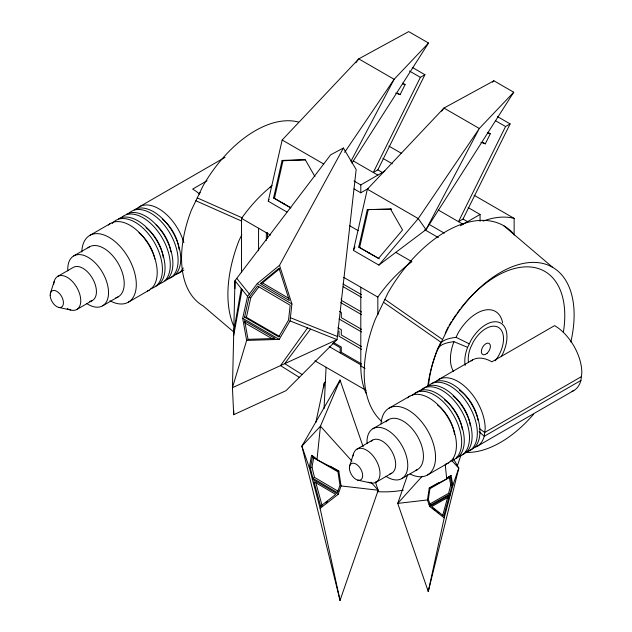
<?xml version="1.0" encoding="UTF-8"?>
<svg xmlns="http://www.w3.org/2000/svg" width="632" height="632" viewBox="0 0 632 632"><rect width="100%" height="100%" fill="white"/><g stroke="black" fill="none" stroke-linecap="round" stroke-linejoin="round"><path stroke-width="0.95" d="M233.706 414.695L232.442 387.685L234.962 280.719L330.647 154.84L343.405 148.022L356.164 169.574L337.03 339.645L285.996 390.671L233.706 414.695L233.793 410.808M324.058 408.58L326.08 367.263M375.313 481.892L378.205 490.227L340.04 600.4L320.116 508.373L338.16 494.311L341.059 485.937L338.831 471.109L316.988 459.638L320.44 426.205L340.04 380.053L363.131 446.713M290.017 320.898L337.03 339.645L232.442 387.685L246.654 340.419L279.202 339.384L290.017 320.898L291.921 304.024L279.526 265.322L343.405 148.022M323.71 387.787L324.263 383.071L325.52 381.57M572.102 391.334A38.552 22.262 60 0 0 580.911 380.456L581.835 372.848A38.552 22.262 60 0 0 554.58 325.63L491.878 361.828A38.552 22.262 60 0 0 470.998 361.014M407.703 474.624L397.733 503.388L428.267 591.528L444.209 517.9L429.728 506.516L427.453 499.952L429.239 488.094L438.979 482.532M233.769 331.318L241.258 288.548M233.666 335.647L242.064 289.543M320.116 508.373L309.301 467.601L311.529 455.348L313.235 456.328M310.391 468.146L312.406 457.078L337.954 471.828L339.961 485.218L337.393 492.636L312.903 478.306L310.391 468.146L311.987 467.23L313.827 457.078M315.81 422.547L324.263 383.071M246.654 340.419L242.696 318.315L247.562 296.384L257.256 283.626L279.526 265.322M244.576 317.161L248.969 297.356L257.564 286.051L290.191 305.248L288.508 320.179L278.736 336.88L244.576 317.161L246.417 317.327L279.723 336.556M246.417 317.327L250.809 297.522L258.828 286.968M286.912 211.997L268.245 201.221L282.164 140.004L358.755 58.871L408.707 31.6L428.536 43.047L351.929 163.072M290.767 207.92L273.569 197.99L282.101 160.441L305.185 159.604L314.941 176.565M290.839 207.754L274.454 198.29L282.986 160.741L305.114 159.951M353.438 250.406L367.35 189.189L443.948 108.056L493.9 80.785L513.729 92.233L426.023 229.637L378.884 265.1L353.438 250.406L354.987 246.82M379.303 258.828L358.755 247.167L367.295 209.619L391.263 209.097L367.295 209.619M378.481 258.354L359.64 247.475L368.18 209.927M339.337 382.889L340.04 380.053L301.875 446.153L340.04 600.4L340.04 598.425M429.065 504.447L448.657 493.3L450.711 484.989L449.265 477.018M449.929 494.034L451.983 485.724L450.371 476.868L429.942 488.662L428.33 499.383L430.337 505.181L449.929 494.034L448.657 493.3M444.209 517.9L452.86 485.289L458.8 468.13L453.381 458.745M442.827 514.938L447.614 497.384M50.386 293.295L54.202 281.374M349.615 466.053L353.422 454.132M457.228 466.084L461.076 454.969M268.245 201.221L269.019 199.428M241.78 234.835L238.857 240.918A115.656 66.779 -60 0 0 233.548 325.693M437.66 348.911L439.319 345.451M439.738 344.582L440.575 342.844M445.181 333.262L448.112 327.163M440.291 343.697A170.316 35.992 21.2 0 1 452.259 337.899L456.051 337.322L458.145 332.961A37.28 21.52 -60 0 1 484.436 310.178A37.28 21.52 -60 0 1 502.638 322.849M465.152 365.462A29.823 17.222 -60 0 1 467.609 347.331L470.959 340.356A29.823 17.222 -60 0 1 500.544 322.999A29.823 17.222 -60 0 1 501.263 356.732M395.695 93.109L400.127 94.642L405.096 84.601L402.537 83.132M424.925 74.71L420.375 77.333L373.291 172.481L377.833 169.858L424.925 74.71L412.317 67.427M480.881 142.287L485.321 143.827L490.29 133.786L487.73 132.317M510.111 123.896L505.568 126.519L458.484 221.666L463.027 219.043L510.111 123.896L497.502 116.612M350.942 161.263L394.123 79.292L428.536 43.047M344.622 152.352L394.123 79.292L358.755 58.871L355.816 62.813M307.563 327.889L280.505 365.604L299.315 377.359M441.594 111.208L443.948 108.056L479.317 128.478L513.729 92.233M310.541 329.082L284.732 363.669L302.135 374.539M378.418 258.52L402.568 229.985L390.378 208.789M378.884 265.1L418.258 218.585L479.317 128.478L426.023 229.637L418.258 218.585L367.35 189.189M422.16 476.315L397.733 503.388L427.453 499.952M492.51 82.184L493.9 80.785M260.416 283.531L279.012 268.237L289.361 300.563L260.416 283.531L262.493 282.875L279.605 268.805M446.097 479.182L449.739 476.323M429.239 488.094L446.706 478.914L451.074 475.485L452.86 485.289M320.637 506.153L335.703 494.406L313.978 481.695L320.637 506.153L322.146 505.821M325.915 502.882L327.423 501.713M89.776 235.428L110.671 223.365M139.411 206.767L225.055 157.329M73.739 255.913L89.412 246.867M207.051 180.752L192.649 189.071A38.552 22.262 60 0 1 199.704 194.214M198.582 193.582L200.273 192.602M57.694 276.397L73.367 267.352A19.11 11.036 60 0 1 93.647 280.592A19.11 11.036 60 0 1 89.681 301.314M76.804 309.498L92.477 300.445M102.566 305.849L118.239 296.803M128.328 302.207L149.223 290.135M177.963 273.545L183.904 270.117M353.983 181.005L360.801 184.939L384.88 171.035M353.983 188.873L360.801 192.807L368.464 188.383M460.467 225.766L480.067 214.453L480.067 221.334M389.004 408.185L409.899 396.122M438.64 379.524L472.602 359.916M372.959 428.67L388.633 419.616M356.922 449.154L372.596 440.109M312.903 478.306L314.499 477.389L338.136 491.23M376.032 482.256L391.706 473.202M401.794 478.606L417.468 469.56M581.377 376.648L484.712 432.462L479.459 428.622M580.911 380.456L484.246 436.262A38.552 22.262 60 0 1 473.55 447.725M427.556 474.964L448.451 462.893M477.192 446.303L573.856 390.497M447.259 477.752L451.074 475.485M429.728 506.516L450.537 494.666M247.989 339.337L275.125 338.476L244.687 320.906L248.06 339.566M248.969 297.356L250.809 297.522M341.059 485.937L378.205 490.227L370.984 482.224M58.515 307.381L70.745 310.036M357.744 480.138L369.973 482.793M402.434 83.685L405.096 84.601M487.627 132.87L490.29 133.786M282.101 160.441L282.986 160.741M273.569 197.99L274.454 198.29M283.397 203.662L284.282 203.97M358.755 247.167L359.64 247.475M368.59 252.847L369.475 253.155M290.38 317.706L337.385 336.453M437.518 349.164A170.316 35.992 21.2 0 1 453.958 341.683L467.609 347.331M197.263 197.895L242.277 217.874M195.881 200.771L241.795 221.153M456.051 337.322L469.284 343.848M409.449 71.021L420.375 77.333M495.48 120.696L505.568 126.519M397.575 93.165L400.127 94.642M482.761 142.35L485.321 143.827M388.909 146.087L401.691 153.465M474.103 195.272L514.14 218.388L514.14 235.112M382.945 158.379L392.314 163.791M468.138 207.565L480.067 214.453M377.833 169.858L382.376 172.481M463.027 219.043L467.569 221.666M353.122 160.836L377.833 175.104M438.308 210.022L463.027 224.289M428.946 224.289L444.28 233.145M282.164 140.004L323.734 164.012M424.688 229.7L438.324 237.569M349.725 225.766L358.241 230.68M395.727 252.326L411.914 261.672A106.421 61.446 -60 0 0 377.833 297.079L377.833 314.791M271.792 185.887A106.421 61.446 -60 0 0 241.527 218.388L270.496 235.112M343.761 277.409L377.833 297.079M342.994 283.997L361.536 294.702M343.216 286.746L361.583 297.348M361.536 312.01L341.304 300.334L341.304 298.588M340.703 302.61L361.583 314.665M339.605 311.418L341.304 312.398L341.304 317.651L361.536 329.327M339.036 318.963L361.583 331.982M337.899 327.747L341.304 329.714L341.304 334.96L361.536 346.636M361.583 349.291L339.036 336.271L339.036 331.026M333.641 342.599L341.304 347.023L341.304 352.277L361.536 363.953M332.598 343.31L340.174 347.679L340.174 352.933M329.233 346.613L361.054 364.988M360.801 287.244L360.801 365.944L365.059 368.401M242.696 318.315L279.202 339.384M314.91 360.825L366.023 390.331M273.008 339.179L245.105 323.07L244.687 320.906M450.711 484.989L451.983 485.724M330.062 466.132L338.831 471.109M312.145 479.08L338.16 494.311M262.493 282.875L288.958 298.446M257.256 283.626L291.921 304.024M384.888 299.363L442.613 339.542M383.505 302.246L441.231 342.425M432.754 508.136L435.772 510.514M437.289 511.699L438.798 512.892M313.203 456.391L317.754 459.97M311.529 455.348L316.988 459.638M503.815 225.774L552.558 267.273M233.856 332.084L203.117 305.912A104.09 60.095 -60 0 1 191.417 210.069L203.117 185.713A104.09 60.095 -60 0 1 298.596 122.071M479.08 431.688L484.246 436.262L485.178 428.654A38.552 22.262 60 0 0 466.108 387.621A38.552 22.262 60 0 0 435.582 381.973M451.698 460.499L458.8 468.13L428.267 591.528L428.267 588.59M351.945 461.123L320.44 426.205L301.875 446.153L309.301 467.601M236.763 278.349L249.356 294.022M247.562 296.384L234.962 280.719L234.962 288.571M315.747 482.303L321.893 504.881M311.987 467.23L314.499 477.389M445.228 464.583L446.706 478.914M360.801 184.939L360.801 192.807M267.478 232.56L267.478 238.438M266.341 232.592L266.341 240.46M258.567 228.223L258.567 250.849M241.527 218.388L241.527 272.487M403.287 490.132A62.457 36.056 0 0 1 377.486 491.649M353.083 455.933A19.11 11.036 60 0 1 367.066 450.458A19.11 11.036 60 0 1 379.974 472.815A19.11 11.036 60 0 1 368.243 482.192M385.955 421.899A28.835 16.645 60 0 1 416.693 434.966A28.835 16.645 60 0 1 415.888 470.287M367.05 443.656A28.835 16.645 60 0 1 386.871 429.815A28.835 16.645 60 0 1 407.759 465.989A28.835 16.645 60 0 1 385.86 476.236M407.553 397.86A38.552 22.262 60 0 1 448.451 418.376A38.552 22.262 60 0 1 445.773 464.062M381.072 423.819A38.552 22.262 60 0 1 408.872 410.445A38.552 22.262 60 0 1 435.535 456.62A38.552 22.262 60 0 1 410.049 474.008M371.079 441.318A19.11 11.036 60 0 1 391.706 451.137A19.11 11.036 60 0 1 389.897 473.913M437.447 404.97A28.835 16.645 60 0 1 454.558 434.618M412.064 395.545A38.552 22.262 60 0 1 453.681 415.358A38.552 22.262 60 0 1 450.031 461.305M415.39 393.333A38.552 22.262 60 0 1 454.993 411.693A38.552 22.262 60 0 1 456.288 458.366M419.909 391.018A38.552 22.262 60 0 1 461.929 411.566A38.552 22.262 60 0 1 456.881 456.968M422.516 389.51A38.552 22.262 60 0 1 463.264 407.877A38.552 22.262 60 0 1 462.379 454.684M444.517 399.89A28.835 16.645 60 0 1 462.269 429.144M465.705 452.251A38.552 22.262 60 0 0 469.355 406.313A38.552 22.262 60 0 0 427.746 386.492A104.09 60.095 -60 0 1 436.767 351.724L448.459 327.368A104.09 60.095 -60 0 1 538.535 262.691A104.09 60.095 -60 0 1 570.822 341.967M431.814 383.64A38.552 22.262 60 0 1 472.791 406.273A38.552 22.262 60 0 1 468.32 450.742M453.12 395.916A28.835 16.645 60 0 1 470.24 425.565M459.432 390.315A28.835 16.645 60 0 1 477.942 420.098M53.767 284.147A19.11 11.036 60 0 1 67.837 277.701A19.11 11.036 60 0 1 80.762 301.085A19.11 11.036 60 0 1 67.253 308.55M87.982 247.87A28.835 16.645 60 0 1 118.619 264.168A28.835 16.645 60 0 1 115.806 297.798M67.822 270.899A28.835 16.645 60 0 1 87.643 257.058A28.835 16.645 60 0 1 108.53 293.232A28.835 16.645 60 0 1 86.631 303.478M81.805 252.065A38.552 22.262 60 0 1 109.344 237.506A38.552 22.262 60 0 1 136.307 284.21A38.552 22.262 60 0 1 109.936 300.785M108.325 225.103A38.552 22.262 60 0 1 148.797 244.892A38.552 22.262 60 0 1 147.477 290.981M138.969 232.797A28.835 16.645 60 0 1 154.872 259.009M112.18 223.546A38.552 22.262 60 0 1 154.026 241.874A38.552 22.262 60 0 1 150.803 288.548M118.508 218.838A38.552 22.262 60 0 1 157.881 242.554A38.552 22.262 60 0 1 155.314 286.454M146.055 227.686A28.835 16.645 60 0 1 163.175 257.335M120.68 218.261A38.552 22.262 60 0 1 162.29 238.074A38.552 22.262 60 0 1 158.648 284.021M126.353 214.311A38.552 22.262 60 0 1 164.905 236.573A38.552 22.262 60 0 1 164.905 281.09M156.128 224.992A28.835 16.645 60 0 1 170.885 251.868M128.517 213.735A38.552 22.262 60 0 1 170.126 233.556A38.552 22.262 60 0 1 166.485 279.494M134.189 209.785A38.552 22.262 60 0 1 173.958 234.251A38.552 22.262 60 0 1 170.055 277.732M162.487 219.217A28.835 16.645 60 0 1 178.951 249.221M136.354 209.216A38.552 22.262 60 0 1 161.65 210.575A38.552 22.262 60 0 1 183.873 242.648M183.248 268A38.552 22.262 60 0 1 175.285 274.715M270.022 187.554A115.656 66.779 -60 0 1 271.902 185.302M533.558 414.276A104.09 60.095 -60 0 1 465.46 452.386M512.987 233.105A115.656 66.779 -60 0 0 388.159 292.553L375.163 319.61A115.656 66.779 -60 0 0 381.839 421.552M461.084 307.926A96.641 55.798 -60 0 1 535.928 267.865A96.641 55.798 -60 0 1 563.333 332.511M428.449 386.255A96.641 55.798 -60 0 1 437.249 349.773M449.083 325.496A96.641 55.798 -60 0 1 451.619 321.356M452.67 319.721A96.641 55.798 -60 0 1 455.933 314.878M457.054 313.298A96.641 55.798 -60 0 1 459.922 309.435M453.484 371.403A37.28 21.52 -60 0 1 453.958 341.683M495.259 360.809A24.964 14.41 -60 0 0 499.675 328.292A24.964 14.41 -60 0 0 473.392 341.762L470.587 347.6A24.964 14.41 -60 0 0 468.494 362.547M483.117 221.105A106.421 61.446 -60 0 1 514.14 218.388M366.189 393.507A96.38 55.648 -60 0 1 360.801 365.944M449.083 496.72L443.798 516.123L431.703 506.611L449.083 496.72M349.385 467.909A9.385 5.419 60 0 0 359.347 480.296A9.385 5.419 60 0 0 359.347 467.016A9.385 5.419 60 0 0 349.385 467.909M50.165 295.152A9.385 5.419 60 0 0 60.119 307.539A9.385 5.419 60 0 0 60.119 294.259A9.385 5.419 60 0 0 50.165 295.152M487.051 353.351A6.423 3.713 -60 0 0 489.089 343.397A6.423 3.713 -60 0 0 481.481 350.144A6.423 3.713 -60 0 0 487.051 353.351"/></g></svg>
